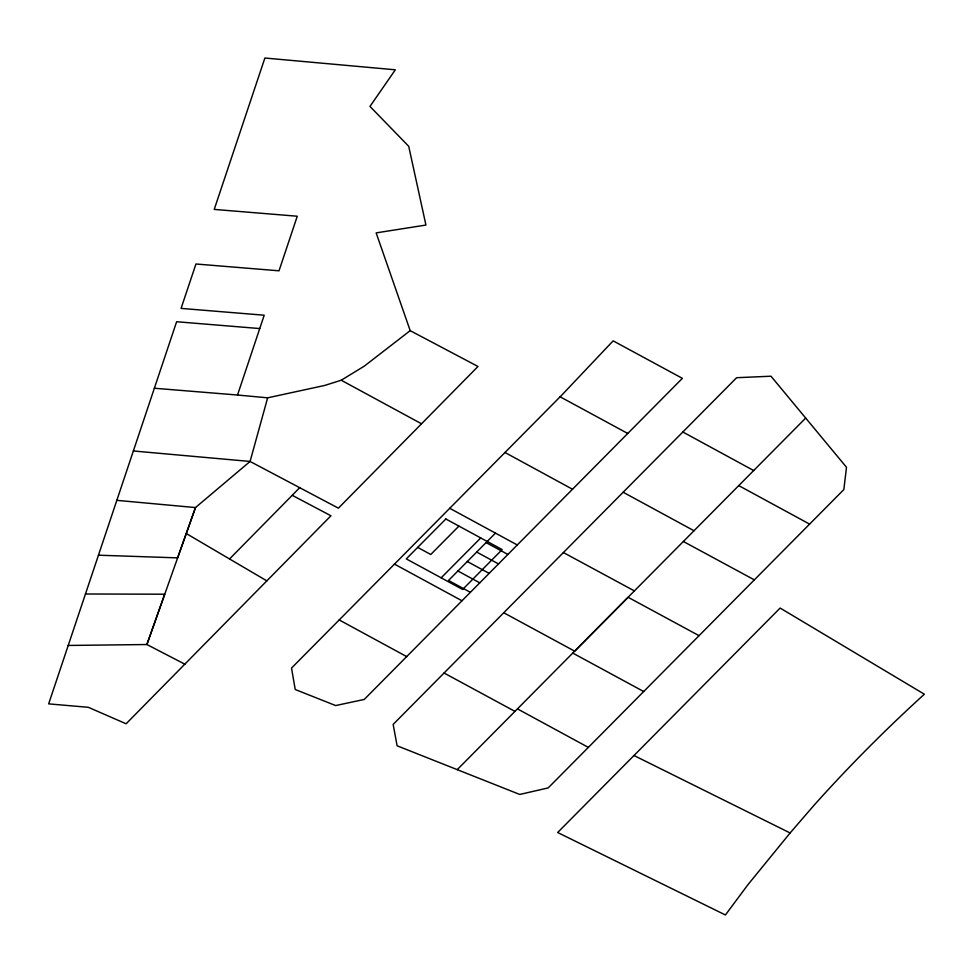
<?xml version="1.0" encoding="UTF-8"?>
<svg xmlns="http://www.w3.org/2000/svg" width="973" height="973" viewBox="0 0 973 973"><rect width="100%" height="100%" fill="white"/><g stroke="black" fill="none" stroke-linecap="round" stroke-linejoin="round"><path stroke-width="1.46" d="M98.455 555.194L133.362 450.973L250.073 461.457L338.409 508.161L477.986 366.48L410.192 330.65L364.206 366.201L341.231 380.224L324.641 385.466L267.648 397.823L250.073 461.457L195.488 507.565L177.609 557.87L98.455 555.194L48.65 703.868L88.385 707.322L126.113 723.778L330.942 515.775L292.228 495.318M133.362 450.973L176.624 321.735L259.706 328.558M154.318 388.239L237.521 395.026L264.206 315.216L181.075 308.392L195.95 263.999L279.02 270.81L297.264 216.225L214.23 209.414L264.887 58.027L395.33 69.801L369.971 106.422L408.721 146.315L425.931 225.055L376.15 232.888L410.192 330.65M790.112 832.973L747.982 884.627L725.42 914.973L557.663 832.511L780.139 608.052L924.35 694.211A1494.285 1110.473 -15.3 0 0 814.024 805.279L790.112 832.973L633.982 755.51M186.269 533.52L229.543 558.964L299.696 487.704M339.212 619.935L561.895 395.002L613.148 340.854L682.377 378.339L364.23 699.453L335.673 705.559L295.22 689.516L291.523 668.062L339.212 619.935L406.702 656.605M458.915 526.101L430.759 554.488L417.672 547.385M441.17 577.816L480.723 537.935M495.464 533.119L448.517 580.455L470.324 592.289M563.403 552.542L393.153 724.399L397.106 745.792L519.752 794.455L548.188 787.911L843.846 489.553L846.498 467.283L770.993 376.21L736.634 377.706L563.403 552.542L634.396 590.915M457.201 769.667L805.705 418.049M68.195 645.452L146.899 644.527L184.858 664.182M85.466 593.992L164.729 594.211L146.899 644.527L195.488 507.565L116.796 500.341M237.521 395.026L267.648 397.823M560.095 396.789L627.804 433.496M683.374 541.499L754.367 579.872M341.231 380.224L421.528 423.79M699.064 635.673L628.132 597.3L574.678 651.168L503.771 612.759M572.781 653.09L643.64 691.499M444.053 673.012L514.936 711.372M682.839 432L753.698 470.543M738.762 485.612L809.597 524.106M623.182 492.253L694.004 530.747M504.963 452.481L572.525 489.249M449.721 508.283L517.259 544.953M486.074 542.581L507.87 554.428M476.685 552.056L498.48 563.89M467.295 561.518L489.103 573.352M457.906 570.981L479.713 582.827M394.418 564.085L461.956 600.755M517.478 708.891L588.361 747.398M229.543 558.964L266.845 580.857M445.841 518.998L406.288 558.879L462.613 589.468L502.165 549.575L445.841 518.998"/></g></svg>
